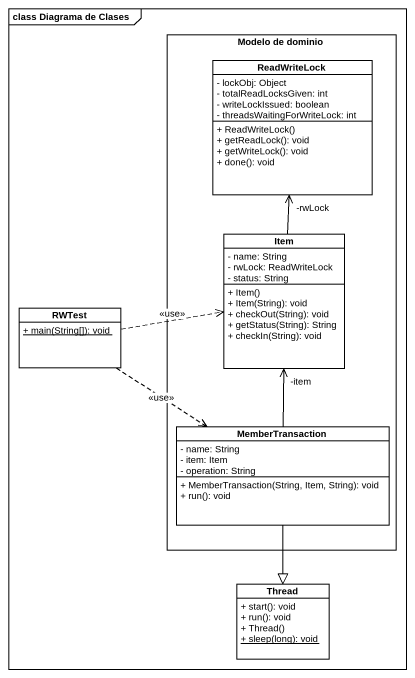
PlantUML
@startuml
mainframe class Diagrama de Clases
hide circle
hide empty members
skinparam classAttributeIconSize 0
rectangle "Modelo de dominio" as Modelo_de_dominio {
  class ReadWriteLock {
    - lockObj: Object
    - totalReadLocksGiven: int
    - writeLockIssued: boolean
    - threadsWaitingForWriteLock: int
    + ReadWriteLock()
    + getReadLock(): void
    + getWriteLock(): void
    + done(): void
  }
  class Item {
    - name: String
    - rwLock: ReadWriteLock
    - status: String
    + Item()
    + Item(String): void
    + checkOut(String): void
    + getStatus(String): String
    + checkIn(String): void
  }
  class MemberTransaction {
    - name: String
    - item: Item
    - operation: String
    + MemberTransaction(String, Item, String): void
    + run(): void
  }
}
class RWTest {
  {static} + main(String[]): void
}
class Thread {
  + start(): void
  + run(): void
  + Thread()
  {static} + sleep(long): void
}
Item -up-> "-rwLock" ReadWriteLock
RWTest .right.> Item : <<use>>
RWTest ..> MemberTransaction : <<use>>
MemberTransaction -up-> "-item" Item
MemberTransaction --|> Thread
@enduml
